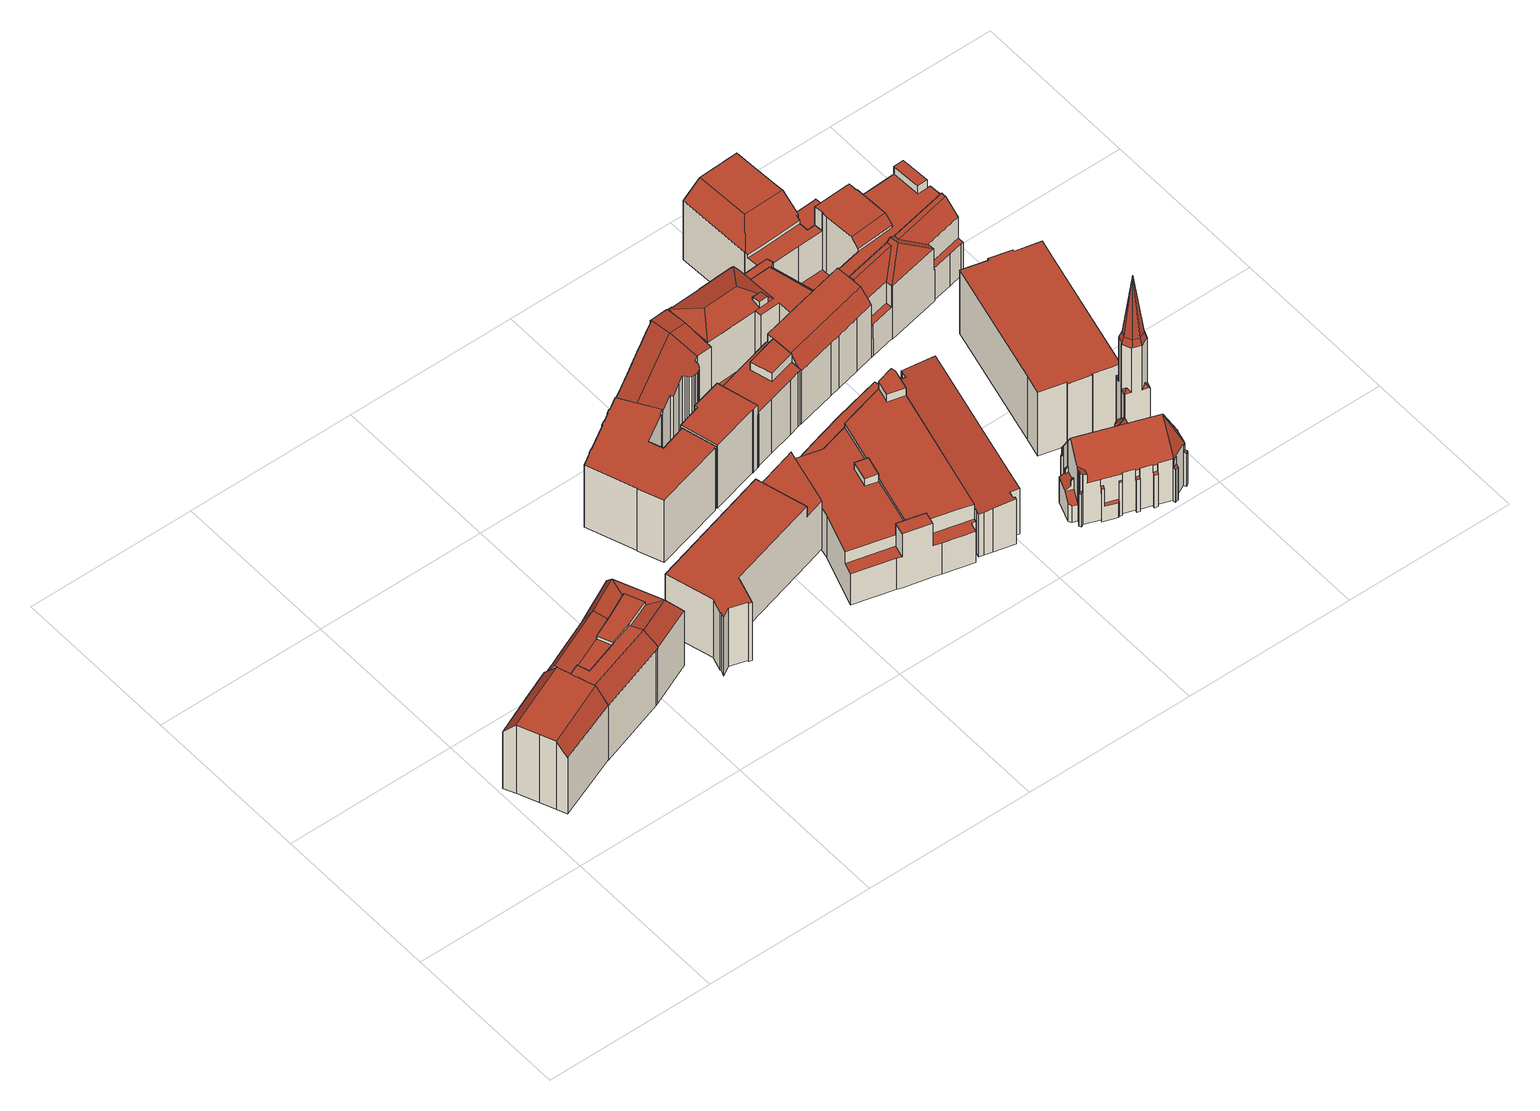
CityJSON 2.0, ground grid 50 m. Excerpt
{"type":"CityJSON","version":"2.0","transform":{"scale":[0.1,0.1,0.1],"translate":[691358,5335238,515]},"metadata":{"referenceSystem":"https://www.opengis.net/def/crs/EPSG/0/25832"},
"CityObjects":{
"building1":{"type":"Building","attributes":{"Gemeindeschluessel":"09162000","HoeheDach":"541.780","HoeheGrund":"517.180","Methode":"2000","NiedrigsteTraufeDesGebaeudes":"536.876","Geometrietyp2DReferenz":"3000","function":"31001_1000","roofType":"1000","measuredHeight":24.6,"storeysAboveGround":7},"geometry":[{"type":"MultiSurface","lod":"2","boundaries":[[[0,1,2,3,4]],[[5,6,7,8]],[[9,10,5,8,11,12,13,14,15,16]],[[9,4,3,10]],[[11,17,18,12]],[[7,6,2,1,19,20,21]],[[21,20,22,18,17]],[[12,18,22,13]],[[5,10,3,2,6]],[[14,13,22,20,19]],[[4,9,16,0]],[[11,8,7,21,17]],[[0,16,15,1]],[[14,19,1,15]]],"semantics":{"surfaces":[{"type":"RoofSurface"},{"type":"WallSurface"},{"type":"GroundSurface"}],"values":[0,1,2,1,1,0,0,1,1,1,1,1,1,1]}}]},
"building2":{"type":"Building","attributes":{"Gemeindeschluessel":"09162000","HoeheDach":"542.400","HoeheGrund":"517.041","Methode":"2000","NiedrigsteTraufeDesGebaeudes":"536.623","Geometrietyp2DReferenz":"3000","function":"31001_2000","roofType":"1000","measuredHeight":25.36,"storeysAboveGround":7},"geometry":[{"type":"MultiSurface","lod":"2","boundaries":[[[23,24,25,26,27,28]],[[29,30,31,32]],[[33,34,35,36]],[[37,38,39,40]],[[41,42,38,37]],[[43,44,45,46]],[[47,48,34,33]],[[47,49,19,50,48]],[[51,52,29,53,39,38,42]],[[30,26,25,54,55,56,57,58]],[[36,35,44,43]],[[59,60,61,62,63]],[[37,40,64,41]],[[65,66,67,68,69,70]],[[50,71,62,61,45,44,35,34,48]],[[72,59,63,57,56]],[[31,30,58,73]],[[74,75,76,77]],[[31,67,66,53,32]],[[40,39,65,70,64]],[[78,54,25,24]],[[23,79,74,77,49,47,33,36,43,46,60,59,72,80,78,24]],[[19,81,41,64,82,71,50]],[[82,73,58,71]],[[71,58,57,63,62]],[[27,26,30,29]],[[82,69,68,73]],[[32,53,29]],[[73,68,67,31]],[[72,56,55,80]],[[46,45,61,60]],[[80,55,54,78]],[[81,51,42,41]],[[53,66,65,39]],[[23,28,83,79]],[[51,81,19,49,77,76,52]],[[64,70,69,82]],[[76,75,83,28,27,29,52]],[[79,83,75,74]]],"semantics":{"surfaces":[{"type":"WallSurface"},{"type":"RoofSurface"},{"type":"GroundSurface"}],"values":[0,1,0,0,0,0,0,0,1,1,0,0,1,1,1,0,1,0,0,0,0,2,1,1,1,1,0,0,0,0,0,0,0,0,0,0,0,1,0]}}]},
"building3":{"type":"Building","attributes":{"Gemeindeschluessel":"09162000","HoeheDach":"537.517","HoeheGrund":"516.580","Methode":"2000","NiedrigsteTraufeDesGebaeudes":"533.735","Geometrietyp2DReferenz":"3000","function":"31001_9998","roofType":"1000","measuredHeight":20.94,"storeysAboveGround":5},"geometry":[{"type":"MultiSurface","lod":"2","boundaries":[[[84,85,86,87,88,89,90,91]],[[92,93,94,95]],[[96,86,85,97]],[[98,99,100,101,102,103]],[[104,105,96,97,106,107,108,109,110,111,92,95,112,103,102,101,113,114,115,116]],[[110,117,118,111]],[[91,119,120,84]],[[109,108,107,121,122,123]],[[96,105,104,88,87,86]],[[107,106,97,85,84,120,121]],[[124,119,91,90,89,116,115,114,113]],[[109,123,117,110]],[[116,89,88,104]],[[112,125,98,103]],[[111,118,93,92]],[[95,94,125,112]],[[101,100,124,113]],[[100,99,98,125,94,93,118,117,123,122,121,120,119,124]]],"semantics":{"surfaces":[{"type":"RoofSurface"},{"type":"WallSurface"},{"type":"GroundSurface"}],"values":[0,1,1,1,2,1,1,1,1,1,1,1,1,1,1,1,1,0]}}]},
"building4":{"type":"Building","attributes":{"Gemeindeschluessel":"09162000","HoeheDach":"539.250","HoeheGrund":"516.844","Methode":"2000","NiedrigsteTraufeDesGebaeudes":"520.700","Geometrietyp2DReferenz":"3000","function":"31001_9998","roofType":"1000","measuredHeight":22.41,"storeysAboveGround":7},"geometry":[{"type":"MultiSurface","lod":"2","boundaries":[[[126,127,128,129]],[[130,131,132,133]],[[134,135,136,137]],[[138,139,140,141]],[[142,143,144,145]],[[146,147,148,149]],[[150,151,152,153]],[[154,155,156,157]],[[157,156,158,159]],[[133,132,159,158,160,161]],[[137,136,143,142]],[[157,159,132,131,162,154]],[[162,163,155,154]],[[129,128,151,150]],[[164,165,166,167]],[[153,152,168,169]],[[167,166,170,171]],[[172,173,135,134]],[[149,148,174,175]],[[176,177,163,162,131,130]],[[178,179,147,146]],[[169,168,180,181]],[[175,174,165,164]],[[143,136,135,173,182,160,158,156,155,163,177,183,140,139,170,166,165,174,148,147,179,180,168,152,151,128,127,144]],[[161,160,182,184]],[[171,170,139,138]],[[176,130,133,161,184,172,134,137,142,145,126,129,150,153,169,181,178,146,149,175,164,167,171,138,141,185]],[[185,183,177,176]],[[181,180,179,178]],[[141,140,183,185]],[[145,144,127,126]],[[184,182,173,172]]],"semantics":{"surfaces":[{"type":"WallSurface"},{"type":"RoofSurface"},{"type":"GroundSurface"}],"values":[0,0,0,0,0,0,0,0,0,0,0,1,0,0,0,0,0,0,0,0,0,0,0,1,0,0,2,0,0,0,0,0]}}]},
"building5":{"type":"Building","attributes":{"Gemeindeschluessel":"09162000","HoeheDach":"538.630","HoeheGrund":"516.833","Methode":"2000","NiedrigsteTraufeDesGebaeudes":"537.543","Geometrietyp2DReferenz":"3000","function":"31001_9998","roofType":"3100","measuredHeight":21.8,"storeysAboveGround":7},"geometry":[{"type":"MultiSurface","lod":"2","boundaries":[[[186,187,188,189]],[[190,191,192,193]],[[194,195,196,197]],[[198,199,200,201]],[[199,198,202,203]],[[204,205,206,207]],[[208,209,210,211]],[[189,188,212,213]],[[214,215,216,217]],[[205,204,218,219]],[[220,221,187,186]],[[213,212,222,223]],[[224,225,226,227]],[[217,216,228,229]],[[197,196,230,231]],[[232,233,234,235]],[[236,237,238,239]],[[240,241,242,243]],[[244,245,226,225,246,194]],[[223,222,201,200]],[[211,210,237,236]],[[247,248,249,250]],[[193,192,248,247]],[[251,252,253,254]],[[204,207,255,244,256,257,253,252,238,237,210,209,202,198,201,222,212,188,187,221,258,259,218]],[[239,238,252,251]],[[260,246,225,224]],[[241,228,216,215,261,262,256,244,194,197,231,263,249,248,192,191,242]],[[206,235,234,255,207]],[[255,234,233,245,244]],[[264,259,258,265]],[[254,253,257,185]],[[195,194,246,260]],[[265,258,221,220]],[[266,261,215,214]],[[267,263,231,230]],[[141,262,261,266]],[[141,185,257,256,262]],[[241,240,268,229,228]],[[206,205,219,264,265,220,186,189,213,223,200,199,203,208,211,236,239,251,254,185,141,266,214,217,229,268,240,243,190,193,247,250,267,230,196,195,260,224,227,232,235]],[[232,227,226,245,233]],[[219,218,259,264]],[[250,249,263,267]],[[243,242,191,190]],[[203,202,209,208]]],"semantics":{"surfaces":[{"type":"WallSurface"},{"type":"RoofSurface"},{"type":"GroundSurface"}],"values":[0,0,0,0,0,0,0,0,0,0,0,0,0,0,0,0,0,0,1,0,0,0,0,0,1,0,0,1,0,1,0,0,0,0,0,0,0,0,0,2,0,0,0,0,0]}}]},
"building6":{"type":"Building","attributes":{"Gemeindeschluessel":"09162000","HoeheDach":"539.280","HoeheGrund":"516.684","Methode":"2000","NiedrigsteTraufeDesGebaeudes":"536.080","Geometrietyp2DReferenz":"3000","function":"31001_2000","roofType":"1000","measuredHeight":22.6,"storeysAboveGround":6},"geometry":[{"type":"MultiSurface","lod":"2","boundaries":[[[269,270,271,272,273,274,275,276,277,278,279,280,281,282,283,284,285,286]],[[287,276,275,288]],[[286,289,290,269]],[[291,292,293,294]],[[295,296,297,298]],[[281,299,300,282]],[[287,288,301,302,303,304,305,306,307,295,298,308,291,294,309,310,311,312,313,314,315,316,317]],[[298,297,318,308]],[[309,319,289,286,310]],[[317,277,276,287]],[[288,275,274,301]],[[304,271,270,305]],[[310,286,285,311]],[[279,320,321,280]],[[303,272,271,304]],[[305,270,269,306]],[[306,269,290,322,307]],[[312,284,283,313]],[[316,278,277,317]],[[308,318,292,291]],[[294,293,319,309]],[[311,285,284,312]],[[313,283,282,314]],[[321,320,300,299]],[[314,282,300,320,279,315]],[[302,273,272,303]],[[301,274,273,302]],[[280,321,299,281]],[[315,279,278,316]],[[318,297,296,322,290,289,319,293,292]],[[307,322,296,295]]],"semantics":{"surfaces":[{"type":"RoofSurface"},{"type":"WallSurface"},{"type":"GroundSurface"}],"values":[0,1,1,1,1,1,2,1,1,1,1,1,1,1,1,1,1,1,1,1,1,1,1,0,1,1,1,1,1,0,1]}}]},
"building7":{"type":"Building","attributes":{"Gemeindeschluessel":"09162000","HoeheDach":"520.641","HoeheGrund":"516.904","Methode":"2000","NiedrigsteTraufeDesGebaeudes":"520.641","Geometrietyp2DReferenz":"3000","function":"31001_2461","roofType":"1000","measuredHeight":3.74,"storeysAboveGround":1},"geometry":[{"type":"MultiSurface","lod":"2","boundaries":[[[323,324,325,326]],[[327,328,329,330]],[[331,332,333,334]],[[335,336,337,338]],[[326,325,339,340]],[[341,342,324,323]],[[343,344,345,346]],[[338,337,347,348]],[[349,331,334,343,346,350,341,323,326,340,335,338,348,327,330,351,352,353]],[[340,339,336,335]],[[346,345,354,350]],[[350,354,342,341]],[[349,355,332,331]],[[348,347,328,327]],[[356,357,358,329,328,347,337,336,339,325,324,342,354,345,344,333,332,355]],[[330,329,358,351]],[[352,357,356,353]],[[353,356,355,349]],[[351,358,357,352]],[[334,333,344,343]]],"semantics":{"surfaces":[{"type":"WallSurface"},{"type":"GroundSurface"},{"type":"RoofSurface"}],"values":[0,0,0,0,0,0,0,0,1,0,0,0,0,0,2,0,0,0,0,0]}}]},
"building8":{"type":"Building","attributes":{"Gemeindeschluessel":"09162000","HoeheDach":"535.560","HoeheGrund":"516.190","Methode":"2000","NiedrigsteTraufeDesGebaeudes":"527.360","Geometrietyp2DReferenz":"3000","function":"31001_2000","roofType":"1000","measuredHeight":19.37,"storeysAboveGround":1},"geometry":[{"type":"MultiSurface","lod":"2","boundaries":[[[359,360,361,362,363,364]],[[365,366,367,368,369,370,371,372,373,374,375,376]],[[377,378,379,380,381,382,383]],[[384,385,386,387]],[[388,389,376,375,374,390,391,392,361,360,359,393,394]],[[395,396,397,398]],[[399,400,388,394,401,396,402]],[[403,404,405,406]],[[407,365,376,389,388,408]],[[409,410,411,412]],[[413,400,399,402,414]],[[373,372,415,416,417,418]],[[419,420,421,366,365,407,408,422]],[[423,414,402,396,395]],[[424,425,426,427]],[[428,415,372,371]],[[390,418,417,391]],[[429,430,431,432]],[[387,386,433,434]],[[396,401,435,403,406,364,363,362,436,378,377,437,438,433,386,385,397]],[[381,380,439,440]],[[441,420,419,442]],[[436,362,361,392,391,417,416,443,444,445,446,447]],[[412,411,430,429]],[[359,448,449,393]],[[406,405,448,359,364]],[[450,451,442,419,422,413,414,423,425,424]],[[415,428,452,432,431,443,416]],[[379,378,436,447]],[[433,438,437,377,383,453,454,434]],[[371,370,369,368,367,455,441,442,451,450,424,427,456,384,387,434,454,453,383,382,381,440,409,412,429,432,452,428]],[[425,423,395,398,426]],[[401,394,393,435]],[[447,446,445,444,443,431,430,411,410,439,380,379]],[[455,421,420,441]],[[374,373,418,390]],[[449,448,405,404]],[[367,366,421,455]],[[435,393,449,404,403]],[[408,388,400,413,422]],[[426,398,397,385,384,456,427]],[[440,439,410,409]]],"semantics":{"surfaces":[{"type":"WallSurface"},{"type":"RoofSurface"},{"type":"GroundSurface"}],"values":[0,0,0,0,1,0,0,0,0,0,1,1,1,0,0,0,0,0,0,1,0,0,0,0,0,0,0,0,0,0,2,1,0,1,0,0,1,0,0,0,0,0]}}]},
"building9":{"type":"Building","attributes":{"Gemeindeschluessel":"09162000","HoeheDach":"519.190","HoeheGrund":"516.721","Methode":"2000","NiedrigsteTraufeDesGebaeudes":"519.190","Geometrietyp2DReferenz":"3000","function":"31001_2000","roofType":"1000","measuredHeight":2.47},"geometry":[{"type":"MultiSurface","lod":"2","boundaries":[[[457,458,459,460,461,462,463,464,465,466]],[[467,460,459,468]],[[469,470,471,472,473,474,467,468,475,476]],[[473,462,461,474]],[[472,463,462,473]],[[471,464,463,472]],[[468,459,458,475]],[[476,457,466,469]],[[475,458,457,476]],[[474,461,460,467]],[[470,465,464,471]],[[469,466,465,470]]],"semantics":{"surfaces":[{"type":"RoofSurface"},{"type":"WallSurface"},{"type":"GroundSurface"}],"values":[0,1,2,1,1,1,1,1,1,1,1,1]}}]},
"building10":{"type":"Building","attributes":{"name":"Salvatorplatz (P2)","Gemeindeschluessel":"09162000","HoeheDach":"532.761","HoeheGrund":"516.310","Methode":"2000","NiedrigsteTraufeDesGebaeudes":"531.578","Geometrietyp2DReferenz":"3000","function":"31001_9998","roofType":"1000","measuredHeight":16.45,"storeysAboveGround":4},"geometry":[{"type":"MultiSurface","lod":"2","boundaries":[[[477,478,479,480]],[[481,477,480,482,483,484,485,486,487,488,489,490,491,492,493,494,495,496]],[[484,497,498,485]],[[499,498,497,500,501,479,478,502,503,504,505,506,507,508,509,510,511,512]],[[485,498,499,486]],[[480,479,501,482]],[[495,504,503,496]],[[494,505,504,495]],[[477,481,496,503,502,478]],[[486,499,512,487]],[[490,509,508,491]],[[483,500,497,484]],[[491,508,507,492]],[[511,510,509,490,489,488]],[[492,507,506,493]],[[493,506,505,494]],[[487,512,511,488]],[[482,501,500,483]]],"semantics":{"surfaces":[{"type":"WallSurface"},{"type":"GroundSurface"},{"type":"RoofSurface"}],"values":[0,1,0,2,0,0,0,0,0,0,0,0,0,0,0,0,0,0]}}]},
"building11":{"type":"Building","attributes":{"Gemeindeschluessel":"09162000","HoeheDach":"540.710","HoeheGrund":"516.611","Methode":"2000","NiedrigsteTraufeDesGebaeudes":"520.790","Geometrietyp2DReferenz":"3000","function":"31001_9998","roofType":"3100","measuredHeight":24.1,"storeysAboveGround":7},"geometry":[{"type":"MultiSurface","lod":"2","boundaries":[[[513,514,515]],[[516,300,517,518,519,520,521,522,523,524]],[[525,526,527,528]],[[529,530,531,532]],[[533,534,535,536]],[[537,523,522,538]],[[539,540,541,542]],[[543,544,545,546]],[[541,540,547,548,549,550,551,514,513,552]],[[553,554,555,556]],[[557,558,559,560]],[[561,520,519,562]],[[563,564,565,566]],[[567,568,569,570,571,572]],[[573,574,575,576]],[[577,578,579,580]],[[581,582,583,584]],[[585,586,587,588,541,552,589,515]],[[580,579,590,591]],[[592,560,559,517,300]],[[546,545,593,594]],[[595,596,532,531]],[[597,551,550,598]],[[599,600,563,566]],[[567,572,544,543]],[[601,600,599,602]],[[542,541,588,603]],[[591,590,604,605]],[[565,564,606,607]],[[608,609,610,611]],[[607,606,534,533]],[[515,514,551,570,569,612,585]],[[598,550,549,613]],[[614,615,616,617]],[[525,594,593,618,526]],[[513,574,573,552]],[[559,558,619,620,621,622,623,624,625,518,517]],[[595,531,530,610,609,626,627,628,539,542,603,629,583,582,630]],[[618,593,554,553]],[[631,632,633,634]],[[616,615,601,602]],[[597,598,613,555,554,593,545,544,572,571]],[[516,524,635,556,555,613,549,548,627,626]],[[627,548,547,628]],[[636,630,582,581]],[[637,638,614,617]],[[639,620,619,640]],[[571,570,551,597]],[[605,604,632,631]],[[641,629,603,588,587,642,638,637]],[[589,576,575,515]],[[587,586,642]],[[596,595,630,636]],[[592,608,611,529,532,596,636,581,584,641,637,617,616,602,599,566,565,607,533,536,577,580,591,605,631,634,643,644,568,567,543,546,594,525,528,645,646,537,538,647,561,562,648,649,650,651,652,639,640,557,560]],[[651,622,621,652]],[[648,625,624,649]],[[643,653,612,644]],[[527,654,646,645,528]],[[628,547,540,539]],[[536,535,578,577]],[[648,562,519,518,625]],[[634,633,653,643]],[[584,583,629,641]],[[652,621,620,639]],[[552,573,576,589]],[[649,624,623,650]],[[611,610,530,529]],[[608,592,300,516,626,609]],[[650,623,622,651]],[[644,612,569,568]],[[640,619,558,557]],[[527,526,618,553,556,635,654]],[[585,612,653,633,632,604,590,579,578,535,534,606,564,563,600,601,615,614,638,642,586]],[[515,575,574,513]],[[647,521,520,561]],[[538,522,521,647]],[[537,646,654,635,524,523]]],"semantics":{"surfaces":[{"type":"RoofSurface"},{"type":"WallSurface"},{"type":"GroundSurface"}],"values":[0,0,1,1,1,1,1,1,0,1,1,1,1,1,0,1,1,0,1,1,1,1,1,1,1,1,1,1,1,1,1,0,1,1,1,1,0,0,1,1,1,0,1,1,1,1,1,1,1,1,1,0,1,2,1,1,1,1,1,1,1,1,1,1,1,1,1,1,1,1,1,0,0,1,1,1,1]}}]},
"building12":{"type":"Building","attributes":{"name":"St. Salvator","Gemeindeschluessel":"09162000","HoeheDach":"540.641","HoeheGrund":"515.952","Methode":"2000","NiedrigsteTraufeDesGebaeudes":"521.261","Geometrietyp2DReferenz":"3000","function":"31001_3041","roofType":"3100","measuredHeight":24.69,"storeysAboveGround":1},"geometry":[{"type":"MultiSurface","lod":"2","boundaries":[[[655,656,657,658]],[[659,660,661,662]],[[663,664,665,666]],[[667,668,669,670]],[[671,672,673,674,675,676,677,678,679,680,681,682,683,684,685,686,687,688,689,690]],[[691,692,693,694,695,696]],[[697,698,699,700,701,702]],[[703,704,705]],[[701,683,682,702]],[[706,707,708,709,710,711]],[[712,677,676,713]],[[714,715,716,717]],[[718,719,720,721]],[[722,723,724,725]],[[726,727,728,705,704,729]],[[730,731,687,686,732,733,711,710,734]],[[735,675,674,736]],[[726,729,737,738,739]],[[740,741,730,742,743]],[[744,721,720,745,700,699]],[[746,747,748,749]],[[703,750,737,729,704]],[[751,752,753,754,755,756,757,758]],[[759,760,761,736,674,673]],[[762,734,710,709]],[[763,764,765,766]],[[766,765,767,768]],[[769,770,680,679,723,722]],[[695,771,772,696]],[[773,735,736,761]],[[774,661,660,775]],[[776,777,778,779]],[[774,780,781,782,662,661]],[[755,783,784,785,786,756]],[[655,787,788,764,763,656]],[[789,783,755,754,790,791,792,793]],[[693,714,717,794,694]],[[795,681,680,770]],[[718,796,667,670,797,719]],[[798,768,767,799,800]],[[801,802,803,804]],[[801,805,806,749,748,802]],[[740,743,708,707]],[[807,808,664,663]],[[809,810,781,780]],[[803,802,748,747,684]],[[700,745,683,701]],[[811,812,747,746]],[[813,814,815,715,714]],[[712,816,725,724,678,677]],[[723,679,678,724]],[[817,698,697,818]],[[766,768,657,656,763]],[[744,699,698,817]],[[747,812,799,767,765,684]],[[801,804,819,820,796,718,721,744,817,818,795,770,769,816,712,713,821,760,759,822,814,813,692,691,823,741,740,707,706,824,825,784,783,789,826,776,779,809,780,774,775,727,726,739,827,787,655,658,798,800,828,805]],[[671,690,772,771,794,717,716,829]],[[662,782,830,659]],[[819,669,668,820]],[[658,657,768,798]],[[827,831,788,787]],[[813,714,693,692]],[[828,832,806,805]],[[727,775,660,659,830,728]],[[753,833,790,754]],[[794,771,695,694]],[[769,722,725,816]],[[742,730,734,762]],[[703,705,728,830,782,781,810,665,664,808,834,793,792,685,684,765,764,788,831,738,750]],[[825,824,733,732,835,836]],[[795,818,697,702,682,681]],[[821,773,761,760]],[[743,742,762,709,708]],[[804,803,837,669,819]],[[757,838,839,758]],[[820,668,667,796]],[[823,691,696,772,690,689]],[[706,711,733,824]],[[840,786,785,836,835]],[[758,839,841,751]],[[759,673,672,822]],[[687,731,688]],[[738,737,750]],[[741,823,689,688,731,730]],[[669,837,797,670]],[[745,720,719,797,837,803,684,683]],[[789,793,834,826]],[[821,713,676,675,735,773]],[[814,822,672,671,829,815]],[[809,779,778,666,665,810]],[[815,829,716,715]],[[752,842,833,753]],[[843,841,839,838]],[[825,836,785,784]],[[807,663,666,778,777]],[[842,791,790,833]],[[739,738,831,827]],[[751,841,843,840,835,732,686,685,792,791,842,752]],[[786,840,843,838,757,756]],[[776,826,834,808,807,777]],[[828,800,799,812,811,832]],[[746,749,806,832,811]]],"semantics":{"surfaces":[{"type":"WallSurface"},{"type":"RoofSurface"},{"type":"GroundSurface"}],"values":[0,1,0,1,1,0,1,0,0,0,0,0,0,1,0,1,0,0,0,0,0,1,1,0,0,0,0,0,1,1,0,0,0,0,0,0,1,0,0,0,0,0,0,0,0,1,0,0,0,0,0,0,1,0,1,2,0,0,0,0,0,0,0,0,0,0,0,0,1,0,0,0,1,0,0,0,0,0,1,0,0,0,0,0,0,1,0,0,0,0,1,0,1,0,1,1,0,0,0,0,0,1]}}]},
"building13":{"type":"Building","attributes":{"Gemeindeschluessel":"09162000","HoeheDach":"541.110","HoeheGrund":"515.535","Methode":"2000","NiedrigsteTraufeDesGebaeudes":"534.900","Geometrietyp2DReferenz":"3000","function":"31001_9998","roofType":"1000","measuredHeight":25.57,"storeysAboveGround":6},"geometry":[{"type":"MultiSurface","lod":"2","boundaries":[[[844,845,846,847]],[[848,849,850,851,852,853]],[[847,846,854,855]],[[856,857,858,859]],[[860,861,862,863]],[[864,865,866,849,848,867,868]],[[869,870,871,872]],[[873,874,870,869]],[[875,876,874,873,877,863,862]],[[851,850,878,879]],[[880,881,882,883]],[[884,885,845,844]],[[879,878,886,887]],[[872,871,885,884]],[[888,889,868,867,848,853]],[[887,886,881,880]],[[884,844,847,855,890,891,892,889,888,853,852,851,879,887,880,883,856,859,893,894,860,863,877,873,869,872]],[[883,882,857,856]],[[895,896,876,875,897,898]],[[898,897,875,862,861,899,866,865]],[[854,846,845,885,871,870,874,876,896,895]],[[892,864,868,889]],[[891,890,855,854,895,898,865,864,892]],[[899,861,860,894,893,900]],[[859,858,900,893]],[[866,899,900,858,857,882,881,886,878,850,849]]],"semantics":{"surfaces":[{"type":"WallSurface"},{"type":"RoofSurface"},{"type":"GroundSurface"}],"values":[0,0,0,0,0,1,0,0,0,0,0,0,0,0,0,0,2,0,0,1,1,0,0,0,0,1]}}]},
"building14":{"type":"Building","attributes":{"Gemeindeschluessel":"09162000","HoeheDach":"582.220","HoeheGrund":"516.037","Methode":"2000","NiedrigsteTraufeDesGebaeudes":"516.099","Geometrietyp2DReferenz":"3000","function":"31001_9998","roofType":"3600","measuredHeight":66.18,"storeysAboveGround":1},"geometry":[{"type":"MultiSurface","lod":"2","boundaries":[[[901,902,903,904,905,906,907,908,909,910,911]],[[912,913,914]],[[915,916,917]],[[918,919,920,921]],[[922,923,924,925,926]],[[927,928,929,930,931,932]],[[798,800,933,934,935,936]],[[726,739,937,938,939,940,729]],[[941,942,828,800,798,658,655,787,827,739,726,943,944,945,901,911,929,928,946]],[[947,941,946,948]],[[949,950,951,952,953]],[[923,954,912]],[[827,955,956,919,918,957,926,925,958,949,953,937,739]],[[912,959,913]],[[940,917,960,729]],[[917,916,960]],[[828,961,933,800]],[[962,904,903]],[[954,963,912]],[[943,960,916,944]],[[937,953,952,938]],[[964,910,909]],[[924,912,965]],[[658,966,967,655]],[[933,961,968,934]],[[911,910,930,929]],[[901,945,969,970,971,972,902]],[[726,729,960,943]],[[932,931,973,974,922,920,919,956]],[[912,963,959]],[[968,975,935,934]],[[924,923,912]],[[922,974,954,923]],[[971,905,904,962,972]],[[959,963,907,906]],[[939,938,952,951]],[[798,936,966,658]],[[947,948,927,932,956,955,976,967,966,977]],[[828,942,978,975,968,961]],[[962,903,902,972]],[[971,970,913,959,906,905]],[[908,974,973,964,909]],[[925,924,965,958]],[[965,912,914]],[[787,976,955,827]],[[914,913,970,969,979,950]],[[973,931,930,910,964]],[[922,926,957,921,920]],[[655,967,976,787]],[[928,927,948,946]],[[935,975,978,977,966,936]],[[908,907,963,954,974]],[[945,944,916,915,979,969]],[[939,951,950,979,915,917,940]],[[918,921,957]],[[949,958,965,914,950]],[[942,941,947,977,978]]],"semantics":{"surfaces":[{"type":"WallSurface"},{"type":"RoofSurface"},{"type":"GroundSurface"}],"values":[0,1,1,1,1,0,0,0,2,0,0,1,0,1,1,1,0,1,1,0,1,1,1,0,1,0,0,0,0,1,0,1,1,0,1,1,0,1,0,1,1,0,1,1,0,1,1,0,0,0,1,1,0,0,1,1,0]}}]},
"building15":{"type":"Building","attributes":{"name":"Literaturhaus München","Gemeindeschluessel":"09162000","HoeheDach":"539.156","HoeheGrund":"516.277","Methode":"1000","NiedrigsteTraufeDesGebaeudes":"539.156","Geometrietyp2DReferenz":"3000","function":"31001_3000","roofType":"1000","measuredHeight":22.88,"storeysAboveGround":4},"geometry":[{"type":"MultiSurface","lod":"2","boundaries":[[[980,981,982,983]],[[984,985,986,987]],[[987,986,988,989]],[[990,991,992,993]],[[994,995,996,997,988,986,985,998,999,982,981,992,991,1000]],[[994,1000,1001,1002,1003]],[[1004,997,996,1005]],[[1006,995,994,1003]],[[983,982,999,1007]],[[998,985,984,1008,1009]],[[1001,1000,991,990]],[[1007,999,998,1009]],[[993,992,981,980]],[[1005,996,995,1006]],[[989,988,997,1004]],[[1007,1009,1008,984,987,989,1004,1005,1006,1003,1002,1001,990,993,980,983]]],"semantics":{"surfaces":[{"type":"WallSurface"},{"type":"RoofSurface"},{"type":"GroundSurface"}],"values":[0,0,0,0,1,0,0,0,0,0,0,0,0,0,0,2]}}]},
"building16":{"type":"Building","attributes":{"Gemeindeschluessel":"09162000","HoeheDach":"541.720","HoeheGrund":"516.611","Methode":"2000","NiedrigsteTraufeDesGebaeudes":"521.222","Geometrietyp2DReferenz":"3000","function":"31001_9998","roofType":"1000","measuredHeight":25.11,"storeysAboveGround":7},"geometry":[{"type":"MultiSurface","lod":"2","boundaries":[[[1010,1011,1012,1013,1014,1015,1016,1017,1018,1019]],[[1020,1021,1022,1023]],[[1024,1025,1026,1027]],[[1028,1017,1016,1029]],[[1030,1031,1032,1022,1021]],[[648,1033,1034,562]],[[1035,1036,1037,1038]],[[561,562,1034,1039,1040]],[[1041,1042,1043,1044]],[[1028,1045,1046,1047,1018,1017]],[[650,1048,1049,649]],[[1034,1033,1050,1051,1052,1039]],[[1053,1054,1055,1056,1057,1058,1059]],[[1058,1060,1061,1062,1063,1064,1059]],[[1065,1066,1067,1068]],[[1069,1012,1011,1070]],[[1056,1047,1046,1071,1057]],[[1019,1056,1055,1010]],[[1049,1048,1072,1073,1074,1075,1076,1077]],[[648,649,1049,1077,1050,1033]],[[1078,1079,1040,1039,1052,1064,1063]],[[646,537,1080,1081,1082,1083]],[[1044,1043,1036,1035]],[[1084,1085,1086,1087]],[[1076,1051,1050,1077]],[[1088,1089,1071,1090]],[[1091,1015,1014,1092]],[[1092,1014,1013,1093]],[[1018,1047,1056,1019]],[[1094,1074,1073,1095]],[[647,1079,1078,538]],[[1065,525,1096,1087,1086,1066]],[[1097,1098,1094,1095,1099,650,649,648,562,561,647,538,537,646,645,528,525,1065,1068,1041,1044,1035,1038,1100,1024,1027,1088,1090,1045,1028,1029,1091,1092,1093,1069,1070]],[[1101,1083,1082,1102,1084,1087,1096]],[[1096,525,528,1101]],[[1103,1104,1105,1106]],[[1075,1107,1051,1076]],[[1045,1090,1071,1046]],[[1098,1097,1108,1109,1110]],[[1100,1038,1037,1032,1031,1111,1106,1105]],[[1025,1104,1103,1112]],[[1097,1070,1011,1010,1055,1054,1108]],[[1088,1027,1026,1061,1060,1089]],[[1082,1081,1113,1102]],[[1053,1109,1108,1054]],[[1101,528,645,646,1083]],[[1024,1100,1105,1104,1025]],[[1095,1073,1072,1099]],[[1093,1013,1012,1069]],[[561,1040,1079,647]],[[1068,1067,1042,1041]],[[1066,1086,1085,1023,1022,1032,1037,1036,1043,1042,1067]],[[1102,1113,1020,1023,1085,1084]],[[1109,1053,1059,1064,1052,1051,1107,1110]],[[1061,1026,1025,1112,1111,1031,1030,1113,1081,1080,1062]],[[1094,1098,1110,1107,1075,1074]],[[1030,1021,1020,1113]],[[1058,1057,1071,1089,1060]],[[1099,1072,1048,650]],[[1029,1016,1015,1091]],[[1112,1103,1106,1111]],[[537,538,1078,1063,1062,1080]]],"semantics":{"surfaces":[{"type":"RoofSurface"},{"type":"WallSurface"},{"type":"GroundSurface"}],"values":[0,0,1,1,1,1,1,1,1,1,1,0,0,1,1,1,0,1,0,1,0,1,1,1,1,1,1,1,1,1,1,1,2,0,1,0,1,1,1,1,1,1,1,1,0,1,1,1,1,1,1,0,1,0,0,1,1,0,1,1,1,1]}}]},
"building17":{"type":"Building","attributes":{"Gemeindeschluessel":"09162000","HoeheDach":"524.786","HoeheGrund":"515.018","Methode":"1000","NiedrigsteTraufeDesGebaeudes":"524.786","Geometrietyp2DReferenz":"3000","function":"31001_2000","roofType":"1000","measuredHeight":9.77,"storeysAboveGround":2},"geometry":[{"type":"MultiSurface","lod":"2","boundaries":[[[1114,1115,1116,1117]],[[1116,1115,1118,1119,1120,1121]],[[1122,1119,1118,1123]],[[1124,1120,1119,1122]],[[1125,1121,1120,1124]],[[1123,1118,1115,1114]],[[1125,1124,1122,1123,1114,1117]],[[1117,1116,1121,1125]]],"semantics":{"surfaces":[{"type":"WallSurface"},{"type":"RoofSurface"},{"type":"GroundSurface"}],"values":[0,1,0,0,0,0,2,0]}}]}
},
"vertices":[
[260,212,219],[249,245,268],[61,164,268],[61,164,267],[72,136,224],[42,209,22],[42,209,268],[18,266,268],[18,266,22],[72,136,22],[61,164,22],[3,301,22],[115,350,22],[204,388,22],[215,352,22],[249,245,22],[260,212,22],[3,301,226],[115,350,226],[215,352,268],[215,353,268],[17,268,268],[204,388,226],
[472,281,20],[600,337,20],[600,337,216],[599,336,219],[476,283,219],[472,281,218],[455,315,269],[556,359,269],[512,380,262],[437,348,262],[211,391,20],[211,391,218],[224,396,218],[224,396,20],[268,293,262],[268,293,269],[369,326,269],[369,326,262],[257,327,262],[257,327,269],[245,405,20],[245,405,218],[265,414,218],[265,414,20],[204,388,20],[204,388,218],[215,352,20],[213,359,269],[227,314,269],[248,248,269],[437,348,269],[590,361,216],[530,504,216],[518,533,216],[517,533,218],[500,492,269],[391,469,20],[385,466,20],[385,466,218],[386,467,218],[391,469,218],[351,368,262],[369,326,274],[437,348,274],[512,380,274],[490,434,274],[416,397,274],[351,368,274],[398,440,269],[518,533,20],[490,434,262],[260,212,20],[260,212,217],[249,245,265],[249,245,20],[590,361,20],[465,279,20],[530,504,20],[227,314,262],[416,397,262],[465,279,218],
[1043,410,187],[1103,427,187],[1106,437,187],[1136,558,187],[1145,593,187],[1147,600,187],[1127,594,187],[1003,559,187],[683,271,16],[683,271,225],[655,253,225],[655,253,16],[1106,437,16],[1103,427,16],[661,273,225],[672,310,225],[674,316,225],[674,316,16],[672,310,16],[661,273,16],[1145,593,16],[1136,558,16],[1043,410,16],[766,332,16],[764,324,16],[741,249,16],[733,252,16],[734,255,16],[662,272,16],[636,455,16],[1003,559,16],[1127,594,16],[1147,600,16],[733,252,225],[734,255,225],[1003,559,225],[1043,410,225],[766,332,225],[764,324,225],[741,249,225],[636,455,225],[662,272,225],
[734,867,18],[734,867,242],[733,868,242],[733,868,18],[962,798,18],[962,798,57],[957,797,57],[957,797,18],[776,632,18],[776,632,242],[749,703,242],[749,703,18],[894,968,18],[894,968,242],[896,969,242],[896,969,18],[751,704,18],[751,704,242],[699,844,242],[699,844,18],[827,925,18],[827,925,242],[850,940,242],[850,940,18],[743,875,18],[743,875,242],[744,873,242],[744,873,18],[869,805,57],[869,805,242],[883,766,242],[883,766,57],[960,789,242],[960,789,57],[986,690,242],[986,690,18],[947,854,57],[947,854,242],[859,948,18],[859,948,242],[860,946,242],[860,946,18],[816,918,242],[816,918,18],[894,967,242],[894,967,18],[979,686,18],[979,686,242],[849,941,242],[849,941,18],[946,856,18],[946,856,242],[826,927,18],[826,927,242],[815,920,242],[815,920,18],[978,688,242],[961,867,242],[978,688,18],[961,867,18],
[1117,920,18],[1117,920,225],[1112,917,226],[1112,917,18],[1014,1045,18],[1014,1045,229],[1050,1068,229],[1050,1068,18],[1132,1121,229],[1132,1121,18],[1129,1120,18],[1129,1120,229],[1088,919,227],[1088,919,18],[1094,917,18],[1094,917,226],[1083,922,228],[1083,922,18],[1132,945,227],[1132,945,18],[1131,950,18],[1131,950,227],[1079,926,18],[1079,926,228],[1075,930,229],[1075,930,18],[1106,916,226],[1106,916,18],[898,972,18],[898,972,229],[934,994,229],[934,994,18],[1131,939,226],[1131,939,18],[1122,923,18],[1122,923,225],[1101,916,226],[1101,916,18],[1183,1123,18],[1183,1123,229],[1184,1120,229],[1184,1120,18],[937,996,229],[937,996,18],[1129,1117,18],[1129,1117,229],[1190,961,18],[1190,961,227],[1146,959,227],[1146,959,18],[1050,914,18],[1050,914,229],[1017,892,229],[1017,892,18],[976,1020,18],[976,1020,229],[1012,1043,229],[1012,1043,18],[1136,1055,236],[1186,1057,236],[1180,1123,229],[1053,1069,18],[1053,1069,229],[1089,1092,229],[1089,1092,18],[1012,899,18],[1012,899,229],[964,869,229],[964,869,18],[1145,959,227],[926,922,236],[961,867,229],[1126,928,226],[1129,933,226],[1180,1123,18],[896,970,229],[896,969,229],[1092,1094,229],[1129,933,18],[1126,928,18],[896,970,18],[1092,1094,18],[973,1019,18],
[1149,730,211],[1151,731,211],[1152,731,211],[1152,733,211],[1204,746,211],[1280,766,211],[1311,774,211],[1317,776,211],[1322,777,211],[1320,797,211],[1320,811,211],[1243,791,211],[1226,855,211],[1317,879,211],[1317,901,211],[1310,900,211],[1226,878,211],[1118,849,211],[1317,776,17],[1311,774,17],[1118,849,243],[1149,730,243],[962,798,17],[962,798,243],[1031,817,243],[1031,817,17],[1130,725,17],[1130,725,243],[1128,726,243],[1128,726,17],[1226,855,240],[1317,879,240],[1280,766,17],[1204,746,17],[1152,733,17],[1152,731,17],[1151,731,17],[1149,730,17],[1131,726,17],[990,690,17],[1029,826,17],[1118,849,17],[1226,878,17],[1310,900,17],[1317,901,17],[1317,879,17],[1320,811,17],[1320,797,17],[1322,777,17],[990,690,243],[1029,826,243],[1320,811,240],[1243,791,240],[1131,726,243],
[1292,964,19],[1292,964,56],[1292,966,56],[1292,966,19],[1226,878,19],[1226,878,56],[1118,849,56],[1118,849,19],[961,867,19],[961,867,56],[964,869,56],[964,869,19],[1312,926,19],[1312,926,56],[1308,926,56],[1308,926,19],[1310,967,56],[1310,967,19],[1053,902,19],[1053,902,56],[1012,899,19],[1012,899,56],[1017,892,56],[1017,892,19],[1310,900,56],[1310,900,19],[946,856,19],[1050,914,19],[1029,826,19],[1031,817,19],[962,798,19],[1050,914,56],[946,856,56],[962,798,56],[1031,817,56],[1029,826,56],
[1279,465,178],[1302,555,178],[1312,597,178],[1312,597,165],[1302,555,165],[1279,465,165],[1390,193,124],[1388,184,124],[1388,184,12],[1390,193,12],[1486,574,12],[1486,575,12],[1497,618,12],[1497,618,205],[1486,575,205],[1486,575,178],[1486,574,178],[1390,193,178],[1145,593,165],[1146,595,165],[1146,595,125],[1147,600,125],[1147,600,12],[1146,595,12],[1145,593,12],[1097,401,12],[1097,401,165],[1103,427,165],[1103,427,12],[1265,225,178],[1341,206,178],[1436,588,178],[1448,633,178],[1361,610,178],[1264,407,178],[1222,236,178],[1186,245,124],[1186,245,165],[1056,278,165],[1056,278,124],[1222,236,206],[1265,225,206],[1222,236,165],[1186,245,206],[1228,416,165],[1228,416,191],[1243,474,191],[1243,474,165],[1341,206,124],[1265,225,124],[1279,643,12],[1279,643,125],[1346,661,125],[1346,661,12],[1256,188,206],[1176,208,206],[1501,635,205],[1498,647,205],[1448,633,205],[1436,588,205],[1281,182,124],[1368,160,124],[1375,187,124],[1256,188,124],[1176,208,124],[1161,212,12],[1161,212,124],[1044,242,124],[1044,242,12],[1501,635,12],[1485,695,12],[1485,695,125],[1492,669,125],[1492,669,12],[1106,437,165],[1106,437,12],[1264,407,165],[1227,574,165],[1123,504,165],[1108,446,165],[1149,605,125],[1149,605,12],[1368,160,12],[1281,182,12],[1498,647,125],[1448,633,125],[1361,610,125],[1312,597,125],[1227,574,125],[1279,465,191],[1264,407,191],[1176,208,12],[1256,188,12],[1498,647,12],[1123,504,12],[1108,446,12],[1375,187,12],[1056,278,12],
[1344,688,42],[1349,671,42],[1414,687,42],[1410,706,42],[1408,716,42],[1397,713,42],[1398,709,42],[1354,698,42],[1353,702,42],[1341,699,42],[1410,706,17],[1414,687,17],[1341,699,17],[1353,702,17],[1354,698,17],[1398,709,17],[1397,713,17],[1408,716,17],[1349,671,17],[1344,688,17],
[1508,164,13],[1508,164,178],[1482,171,175],[1482,171,13],[1529,249,13],[1478,151,13],[1483,150,13],[1481,144,13],[1422,159,13],[1398,165,13],[1384,168,13],[1388,184,13],[1486,574,13],[1497,618,13],[1501,635,13],[1528,628,13],[1533,647,13],[1532,648,13],[1533,652,13],[1623,631,13],[1481,144,176],[1422,159,170],[1398,165,167],[1483,150,176],[1478,151,175],[1529,249,178],[1623,631,177],[1533,652,168],[1532,648,168],[1533,647,169],[1528,628,169],[1501,635,166],[1497,618,166],[1486,574,166],[1388,184,166],[1384,168,166],
[1386,985,232],[1406,986,232],[1385,1010,241],[1317,899,240],[1320,814,240],[1589,876,240],[1588,900,240],[1588,904,240],[1588,905,240],[1588,910,240],[1585,956,240],[1585,961,240],[1578,1103,16],[1578,1103,64],[1580,1062,64],[1580,1062,16],[1308,926,16],[1308,926,58],[1312,926,58],[1312,926,16],[1202,1119,16],[1202,1119,232],[1279,1123,232],[1279,1123,16],[1585,956,16],[1588,910,16],[1346,963,58],[1346,963,232],[1345,983,232],[1345,983,58],[1461,1116,16],[1461,1116,204],[1491,1117,204],[1491,1117,16],[1407,966,232],[1409,920,232],[1495,940,232],[1463,1072,232],[1402,1069,232],[1359,983,232],[1483,1089,64],[1483,1089,204],[1518,946,204],[1518,946,64],[1320,797,16],[1320,797,224],[1320,811,238],[1320,811,16],[1588,904,16],[1588,900,16],[1193,1121,231],[1195,1120,232],[1195,1120,16],[1193,1121,16],[1456,1115,16],[1398,1112,16],[1398,1112,232],[1399,1112,232],[1399,1112,204],[1456,1115,204],[1359,983,254],[1386,985,254],[1385,1010,250],[1358,1009,250],[1285,1123,16],[1285,1123,232],[1285,1124,232],[1285,1124,16],[1194,962,16],[1194,962,58],[1194,961,58],[1194,961,16],[1346,1055,257],[1242,1050,257],[1190,975,232],[1190,974,232],[1358,1009,241],[1386,1130,232],[1386,1130,16],[1317,879,16],[1496,1099,204],[1496,1099,16],[1310,967,58],[1310,967,16],[1402,1069,204],[1463,1072,204],[1188,1121,16],[1188,1121,231],[1188,1118,232],[1188,1118,16],[1190,974,58],[1392,1130,232],[1392,1130,16],[1196,1119,232],[1196,1119,16],[1317,901,16],[1317,901,58],[1310,900,58],[1310,900,16],[1397,1129,232],[1495,940,204],[1187,1120,232],[1187,1118,232],[1187,1118,16],[1187,1120,16],[1496,1099,64],[1322,777,205],[1436,803,205],[1468,811,205],[1535,826,205],[1591,839,205],[1591,849,214],[1590,864,228],[1317,899,58],[1409,920,58],[1407,966,58],[1190,961,58],[1292,966,58],[1392,1128,16],[1392,1128,233],[1393,1128,233],[1393,1128,16],[1585,961,64],[1292,966,16],[1184,1120,16],[1184,1120,231],[1436,803,16],[1322,777,16],[1190,961,16],[1184,1119,232],[1393,1129,16],[1397,1129,16],[1583,1002,16],[1585,962,16],[1588,905,16],[1590,864,16],[1591,849,16],[1591,839,16],[1535,826,16],[1468,811,16],[1393,1129,232],[1585,962,64],
[1915,148,10],[1915,148,127],[1923,140,127],[1923,140,10],[1787,184,76],[1790,193,67],[1737,212,67],[1734,203,76],[1685,220,129],[1685,220,156],[1693,217,156],[1693,217,132],[1924,32,127],[1932,38,127],[1926,43,132],[1919,39,133],[1744,60,156],[1744,61,158],[1778,50,158],[1777,48,156],[1786,45,156],[1787,46,158],[1821,35,158],[1820,33,156],[1830,29,156],[1830,31,159],[1868,18,159],[1869,16,156],[1871,15,156],[1888,80,256],[1664,159,256],[1651,121,196],[1666,107,184],[1660,90,156],[1693,78,156],[1692,78,156],[1690,72,10],[1731,57,10],[1731,57,63],[1696,70,63],[1696,70,127],[1690,72,127],[1870,8,127],[1871,9,127],[1879,11,127],[1881,20,133],[1871,15,131],[1869,16,132],[1813,161,175],[1817,172,175],[1817,172,158],[1645,102,10],[1638,96,10],[1638,96,127],[1643,100,131],[1643,100,196],[1645,102,195],[1821,35,10],[1787,46,10],[1735,59,65],[1735,59,130],[1736,63,133],[1736,63,68],[1919,40,10],[1919,40,157],[1882,22,159],[1882,22,10],[1828,24,127],[1830,29,133],[1820,33,133],[1818,27,127],[1817,172,10],[1786,183,10],[1786,183,158],[1817,172,176],[1649,94,191],[1660,90,184],[1647,111,196],[1647,111,195],[1642,96,196],[1786,45,133],[1777,48,133],[1838,165,203],[1838,165,157],[1838,165,10],[1641,89,10],[1649,94,10],[1649,94,132],[1641,89,127],[1879,11,10],[1881,20,156],[1938,87,131],[1938,87,156],[1938,85,156],[1938,85,132],[1828,137,203],[1658,142,117],[1670,176,117],[1663,178,110],[1664,183,110],[1651,188,99],[1635,144,98],[1649,139,110],[1651,144,110],[1778,50,10],[1775,42,10],[1775,42,127],[1642,96,130],[1908,141,133],[1908,141,156],[1916,138,156],[1916,138,131],[1918,134,156],[1918,134,132],[1828,24,10],[1830,31,10],[1698,76,133],[1692,78,133],[1784,39,127],[1737,212,10],[1790,193,10],[1680,218,10],[1680,218,128],[1689,224,128],[1689,224,10],[1733,202,10],[1733,202,157],[1734,203,156],[1651,188,10],[1628,124,10],[1628,124,74],[1635,144,96],[1908,140,10],[1908,140,156],[1672,180,10],[1664,183,126],[1671,180,133],[1671,180,222],[1672,180,222],[1698,76,68],[1868,18,10],[1924,32,10],[1919,39,156],[1918,134,10],[1934,94,157],[1934,94,10],[1937,85,10],[1937,85,158],[1926,44,158],[1926,44,10],[1947,85,10],[1947,85,127],[1683,213,132],[1683,213,167],[1693,216,10],[1693,216,157],[1935,94,133],[1935,94,156],[1735,59,10],[1742,57,10],[1742,57,130],[1818,27,10],[1871,9,10],[1870,8,10],[1926,43,10],[1932,38,10],[1784,39,10],[1744,61,10],[1693,78,10],[1647,111,10],[1633,116,10],[1683,212,10],[1900,143,10],[1947,95,10],[1744,60,133],[1787,184,156],[1900,143,156],[1947,95,127],[1663,178,126],[1683,212,169],[1647,111,68],[1633,116,69],[1926,43,156],[1649,139,126],[1651,144,126],[1656,137,96],[1658,142,133],[1670,176,133],[1656,137,133],
[1496,1099,5],[1496,1099,199],[1491,1117,199],[1491,1117,5],[1446,1384,217],[1499,1387,261],[1534,1389,261],[1534,1389,5],[1499,1387,5],[1446,1384,5],[1461,1116,199],[1461,1116,5],[1620,1393,5],[1620,1393,261],[1623,1342,261],[1623,1342,5],[1633,1172,5],[1633,1172,218],[1628,1172,218],[1628,1172,5],[1458,1162,216],[1458,1161,216],[1508,1223,261],[1453,1220,215],[1456,1162,214],[1654,1133,5],[1654,1133,199],[1656,1106,199],[1656,1106,5],[1630,1132,5],[1630,1132,199],[1628,1160,210],[1628,1160,199],[1628,1160,5],[1544,1389,261],[1544,1389,5],[1582,1391,5],[1582,1391,261],[1601,1392,261],[1601,1392,5],[1578,1103,5],[1578,1103,199],[1564,1390,261],[1564,1390,5],[1453,1220,5],[1456,1162,5],[1459,1152,5],[1458,1161,5],[1458,1162,5],[1629,1238,5],[1630,1228,5],[1459,1152,199],[1512,1154,199],[1512,1154,210],[1459,1152,210],[1630,1228,261],[1629,1238,261],
[1860,225,10],[1860,225,289],[1861,225,289],[1878,220,289],[1878,220,448],[1879,219,451],[1903,211,450],[1904,211,448],[1904,211,289],[1922,205,288],[1922,205,10],[1879,185,672],[1859,202,469],[1852,184,469],[1845,188,176],[1835,192,176],[1838,169,202],[1899,144,288],[1899,143,288],[1906,162,288],[1893,156,300],[1906,162,448],[1900,167,469],[1880,158,469],[1880,150,449],[1880,150,448],[1974,183,66],[1974,183,10],[1920,200,10],[1920,200,288],[1921,200,288],[1921,200,118],[1934,94,11],[1927,111,11],[1927,111,65],[1918,134,93],[1838,165,288],[1837,165,288],[1836,165,288],[1836,165,202],[1954,130,10],[1937,118,10],[1820,182,10],[1835,192,10],[1846,188,10],[1975,182,10],[1954,130,66],[1975,182,64],[1855,159,448],[1843,184,448],[1843,184,288],[1849,171,300],[1855,159,288],[1907,186,469],[1900,143,117],[1899,143,118],[1880,150,288],[1856,158,449],[1879,212,469],[1820,182,175],[1947,95,11],[1866,214,300],[1898,205,469],[1909,199,300],[1861,164,469],[1923,140,96],[1915,148,105],[1937,117,11],[1846,188,449],[1853,208,449],[1853,208,448],[1853,208,288],[1915,186,288],[1915,186,448],[1937,117,65],[1908,140,109],[1953,130,66],[1937,118,65],[1845,188,448],
[1778,312,13],[1778,312,242],[1779,316,242],[1779,316,13],[1810,767,13],[1810,767,242],[1885,748,242],[1885,748,13],[1886,753,242],[1886,753,13],[1844,301,13],[1844,301,242],[1843,296,242],[1843,296,13],[2010,653,242],[2025,714,242],[1950,732,242],[1951,737,242],[1719,395,242],[1704,335,242],[1919,282,242],[1919,282,13],[1934,342,13],[2010,653,13],[1951,737,13],[1950,732,13],[2025,714,13],[1704,335,13],[1795,706,13],[1719,395,13],
[1825,886,130],[1828,886,130],[1827,888,130],[1888,901,130],[1931,910,130],[1937,911,130],[1937,917,130],[1937,922,130],[1937,930,130],[1824,906,130],[1661,974,244],[1774,984,244],[1773,1008,267],[1660,998,267],[1922,1031,16],[1922,1031,235],[1932,1031,235],[1932,1031,16],[1937,922,16],[1937,917,16],[1774,984,235],[1768,1111,235],[1768,1111,267],[1590,864,211],[1588,900,241],[1765,1138,16],[1765,1138,267],[1766,1111,267],[1766,1111,16],[1588,903,243],[1588,904,243],[1659,1133,16],[1659,1133,267],[1760,1138,267],[1760,1138,16],[1936,937,16],[1936,937,212],[1937,930,206],[1591,839,130],[1591,849,130],[1590,858,206],[1667,874,206],[1729,932,243],[1744,923,251],[1824,885,207],[1825,886,206],[1824,906,206],[1757,938,243],[1756,953,243],[1742,951,251],[1934,990,243],[1934,990,235],[1587,918,235],[1587,918,243],[1729,948,243],[1656,1106,16],[1656,1106,267],[1654,1133,267],[1654,1133,16],[1827,888,16],[1828,886,16],[1934,975,243],[1592,839,130],[1592,838,130],[1598,840,130],[1668,854,130],[1667,874,130],[1590,858,130],[1588,910,243],[1588,905,243],[1585,956,235],[1585,959,235],[1585,959,62],[1585,962,62],[1655,1090,62],[1655,1090,267],[1655,1106,267],[1655,1106,62],[1934,983,16],[1934,983,243],[1934,975,16],[1937,911,16],[1931,910,16],[1888,901,16],[1598,840,16],[1592,838,16],[1578,1103,62],[1670,853,16],[1670,855,16],[1592,839,16],[1918,1118,16],[1580,1062,62],[1661,974,62],[1892,1030,263],[1922,1031,263],[1918,1118,263],[1888,1117,263],[1668,854,206],[1670,853,207],[1670,854,208],[1670,855,208],[1888,1117,235],[1892,1030,235],[1661,974,235],
[1765,1144,0],[1765,1144,98],[1659,1139,98],[1659,1139,0],[1773,1144,98],[1767,1269,98],[1761,1268,98],[1653,1263,98],[1767,1269,0],[1773,1144,0],[1761,1268,0],[1653,1263,0]
]}
